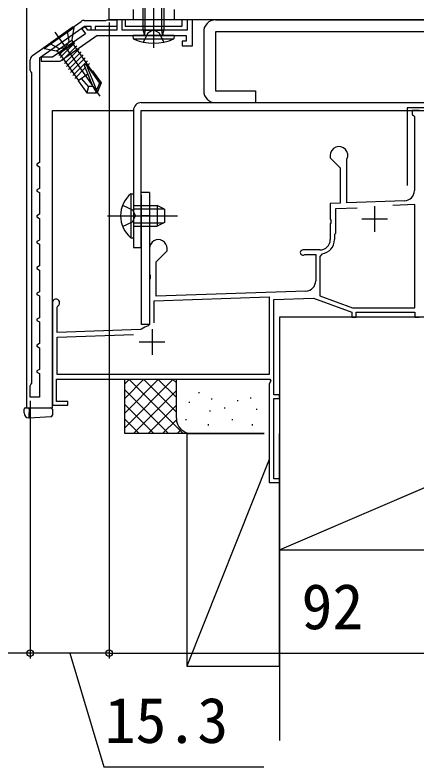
# Model space of a CAD drawing. Units: millimetres, scale not verified. Extents: x -525 to 525, y -783 to 778.
# Drawn here: x -78.2 to -0.4, y -156.9 to -11.4 of the extents above; entities that cross this region are included whole.
import ezdxf
from ezdxf.enums import TextEntityAlignment as Align

# ---------------------------------------------------------------- set-up
doc = ezdxf.new("R2010")
doc.units = ezdxf.units.MM
doc.header["$LTSCALE"] = 4
for name, color, linetype in [('0-2_YKK_11', 7, 'Continuous'), ('0-3_YKK_11E', 7, 'Continuous'), ('0-4_YKK_12', 2, 'Continuous'), ('0-5_YKK_13', 4, 'Continuous'), ('0-6_YKK_D', 6, 'Continuous'), ('0-8_YSS_K', 3, 'Continuous'), ('0-9_YSS_KE', 3, 'Continuous')]:
    doc.layers.add(name, color=color, linetype=linetype)
doc.styles.add('ＭＳ ゴシック', font='')
doc.styles.get('ＭＳ ゴシック').set_extended_font_data('MS Gothic')

msp = doc.modelspace()

# ---------------------------------------------------------------- linework, layer by layer
at = {"layer": '0-2_YKK_11'}
for p, q in [((-74.873, -19.282), (-65.418, -12.662)), ((-69.269, -20.2), (-62.386, -15.381))]:
    msp.add_line(p, q, dxfattribs=at)
for points in [[(2, -12.381), (-60, -12.381), (-60, 0.619), (-77, 0.619), (-77, 14.419), (-71, 18.619), (-71, 36.419)], [(-64.844, -12.481), (-60.665, -12.481), (-60.499, -12.431), (-60.334, -12.381), (-58.499, -12.381), (-58.499, -13.681), (-62.699, -13.681), (-62.699, -14.381), (-63.499, -14.381), (-63.499, -13.681), (-64.781, -13.681), (-73.499, -19.785), (-73.499, -39.977), (-73.999, -40.265), (-73.999, -40.496), (-73.499, -40.785), (-73.499, -44.977), (-73.999, -45.265), (-73.999, -45.496), (-73.499, -45.785), (-73.499, -49.977), (-73.999, -50.265), (-73.999, -50.496), (-73.499, -50.785), (-73.499, -54.977), (-73.999, -55.265), (-73.999, -55.496), (-73.499, -55.785), (-73.499, -59.977), (-73.999, -60.265), (-73.999, -60.496), (-73.499, -60.785), (-73.499, -64.977), (-73.999, -65.265), (-73.999, -65.496), (-73.499, -65.785), (-73.499, -69.977), (-73.999, -70.265), (-73.999, -70.496), (-73.499, -70.785)], [(-62.386, -15.381), (-45.099, -15.381), (-45.099, -16.481), (-45.899, -16.481), (-45.899, -17.381), (-43.899, -17.381), (-43.899, -12.381), (-44.899, -12.381), (-44.899, -14.381), (-57.499, -14.381), (-57.499, -12.381), (-58.499, -12.381), (-58.499, -14.381), (-64.142, -14.381), (-64.643, -13.665), (-65.298, -14.124), (-64.61, -15.107), (-67.921, -17.425), (-68.002, -17.629), (-68.453, -17.944), (-68.672, -17.951), (-70.999, -19.581), (-73.199, -19.581), (-73.199, -20.381), (-69.842, -20.381)], [(-74.999, -82.661), (-74.999, -22.601), (-75.149, -22.341), (-75.299, -22.081), (-75.299, -20.101)], [(-73.499, -70.785), (-73.499, -74.977), (-73.999, -75.265), (-73.999, -75.496), (-73.499, -75.785), (-73.499, -79.977), (-73.999, -80.265), (-73.999, -80.496), (-73.499, -80.785), (-73.499, -85.381), (-75.299, -85.381), (-75.299, -83.181), (-75.149, -82.921), (-74.999, -82.661)]]:
    msp.add_lwpolyline(points, dxfattribs=at)
for centre, start, end in [((-64.844, -13.481), 89.99999, 124.99998), ((-74.299, -20.101), 124.99998, 179.99997), ((-69.842, -19.381), 270.00002, 305.00001)]:
    msp.add_arc(centre, 1, start, end, dxfattribs=at)
at = {"layer": '0-3_YKK_11E'}
for p, q in [((-8.6, -48.381), (-8.6, -53.381)), ((-11.1, -50.881), (-6.1, -50.881)), ((-19.2, -56.881), (-22.5, -56.881)), ((-51.7, -72.181), (-51.7, -77.181)), ((-54.2, -74.681), (-49.2, -74.681))]:
    msp.add_line(p, q, dxfattribs=at)
for points in [[(0, -29.881), (-1.3, -29.881), (-1.3, -30.681), (-1.1, -30.881), (-0.9, -31.081), (-0.9, -45.38)], [(-17.2, -38.581), (-17.2, -39.081), (-15.3, -40.981), (-15.3, -47.815), (-17.2, -47.881), (-17.2, -50.923), (-17.08, -51.106), (-17.08, -51.656), (-17.2, -51.839), (-17.2, -54.881)], [(-2.83, -47.379), (-14, -47.769), (-14, -39.453), (-13.97, -39.322)], [(-18.776, -57.649), (-19.2, -58.143), (-19.2, -65.773), (-12.859, -68.081), (-0.8, -68.081), (-0.8, -48.109), (-5.068, -48.258)], [(-11.962, -48.799), (-16.2, -48.947), (-16.2, -53.681), (-16.4, -53.881), (-16.4, -54.881)], [(-52.2, -56.581), (-52.2, -61.623), (-52.08, -61.806), (-52.08, -62.356), (-52.2, -62.539), (-52.2, -71.274), (-52.432, -71.566)], [(-21.93, -64.824), (-50.9, -65.836), (-50.9, -59.181), (-48.8, -57.081), (-48.8, -56.581)], [(-22.258, -57.818), (-22.113, -57.781), (-20, -57.781), (-20, -62.825)], [(-70.2, -81.881), (-28.873, -81.881), (-28.677, -82.221), (-29, -82.781), (-29, -101.881), (-27, -101.881), (-27, -101.181), (-28.1, -101.181), (-28.1, -85.581), (-27, -85.581), (-27, -84.881), (-28.1, -84.881), (-28.1, -66.44), (-20.441, -66.173), (-13, -68.881), (-13, -69.881), (-12.2, -69.881), (-12.2, -68.881), (-0.8, -68.881), (-0.8, -69.881), (0, -69.881)], [(-51.3, -70.981), (-51.3, -66.75), (-29, -65.971), (-29, -80.981), (-70.1, -80.981), (-70.1, -73.75), (-55.294, -73.233)], [(-71, -67.081), (-71, -86.881), (-68, -86.881), (-68, -86.181), (-70.2, -86.181), (-70.2, -81.881)], [(-53.741, -72.216), (-53.921, -72.284), (-70.1, -72.849), (-70.1, -67.947), (-69.95, -67.687)]]:
    msp.add_lwpolyline(points, dxfattribs=at)
for centre, radius, start, end in [((-15.5, -38.581), 1.7, 334.15808, 179.99998), ((-2.9, -45.38), 2, 272, 0.00001), ((-50.5, -56.581), 1.7, 359.99999, 180.00001), ((-19.2, -54.881), 2, 270.00001, 359.99999), ((-19.2, -54.881), 2.8, 278.71475, 359.99999), ((-22.5, -57.381), 0.5, 89.99998, 298.95499), ((-22, -62.825), 2, 271.99998, 360), ((-70.3, -67.081), 0.7, 300, 179.99999), ((-51.7, -74.681), 3.2, 103.21298, 129.61476)]:
    msp.add_arc(centre, radius, start, end, dxfattribs=at)
at = {"layer": '0-4_YKK_12'}
msp.add_line((-60, -15.385), (-60, -29.881), dxfattribs=at)
msp.add_lwpolyline([(-76, 0.619), (-76, -87.385), (-71, -87.385), (-71, -29.881), (-55.3, -29.881)], dxfattribs=at)
at = {"layer": '0-5_YKK_13'}
for p, q in [((-51.399, -2.868), (-51.399, -17.806)), ((-55.349, -10.381), (-55.349, -12.381)), ((-47.449, -10.381), (-47.449, -12.381)), ((-66.954, -13.737), (-72.688, -17.752)), ((-66.822, -13.926), (-72.556, -17.941)), ((-66.822, -13.926), (-67.22, -16.187)), ((-66.954, -13.737), (-66.822, -13.926)), ((-53.399, -14.381), (-49.399, -14.381)), ((-70.51, -14.751), (-61.833, -27.143)), ((-47.399, -15.381), (-47.456, -16.024)), ((-41.7, -14.681), (-41.7, -26.081)), ((-39.4, -14.681), (-39.4, -26.081)), ((-67.256, -16.391), (-70.091, -18.375)), ((-66.855, -16.964), (-69.689, -18.949)), ((-66.644, -16.832), (-69.484, -19.675)), ((-66.242, -17.405), (-69.083, -20.249)), ((-67.138, -16.56), (-66.855, -16.964)), ((-63.291, -22.273), (-66.957, -17.036)), ((-72.688, -17.752), (-72.556, -17.941)), ((-72.556, -17.941), (-70.295, -18.339)), ((-69.972, -18.545), (-69.689, -18.949)), ((-69.786, -19.245), (-69.026, -18.484)), ((-65.912, -24.117), (-69.583, -18.874)), ((-65.841, -17.978), (-68.681, -20.822)), ((-65.439, -18.552), (-68.28, -21.396)), ((-65.038, -19.125), (-67.878, -21.969)), ((-64.636, -19.699), (-67.477, -22.542)), ((-64.235, -20.272), (-67.075, -23.116)), ((-64.653, -21.666), (-66.674, -23.689)), ((-64.778, -21.352), (-63.228, -25.151)), ((-64.482, -21.019), (-62.449, -26.003)), ((-64.344, -21.116), (-61.909, -24.595)), ((-63.833, -20.846), (-64.249, -21.261)), ((-64.155, -22.887), (-65.994, -24.174)), ((-63.209, -22.215), (-63.454, -22.387)), ((-63.209, -22.215), (-61.571, -24.554)), ((-65.994, -24.174), (-64.356, -26.512)), ((-64.027, -25.239), (-65.338, -23.715)), ((-61.909, -24.595), (-62.449, -26.003)), ((-61.571, -24.554), (-62.241, -26.299)), ((-61.571, -24.554), (-61.909, -24.595)), ((-64.027, -25.239), (-64.356, -26.512)), ((-63.167, -25.248), (-64.027, -25.239)), ((-63.228, -25.16), (-62.487, -26.48)), ((-63.228, -25.16), (-62.364, -26.394)), ((-62.449, -26.011), (-62.241, -26.308)), ((-64.356, -26.512), (-62.487, -26.48)), ((-62.241, -26.308), (-62.487, -26.48)), ((-62.487, -26.48), (-62.241, -26.308)), ((-53.8, -28.381), (44.7, -28.381)), ((-39.4, -28.381), (-31.7, -28.381)), ((-55.3, -29.881), (-55.3, -56.381)), ((-53.8, -56.381), (-53.8, -29.881)), ((-53.8, -29.881), (44.7, -29.881)), ((-55.809, -46.024), (-55.3, -46.024)), ((-55.3, -46.024), (-55.3, -54.524)), ((-52.2, -45.774), (-53.8, -45.774)), ((-53.8, -46.274), (-53.8, -71.274)), ((-52.2, -45.774), (-52.2, -71.274)), ((-55.3, -48.928), (-49.392, -48.928)), ((-49.3, -48.974), (-50.7, -48.274)), ((-49.3, -48.974), (-49.3, -51.574)), ((-60.3, -50.274), (-46.8, -50.274)), ((-52.2, -50.274), (-53.8, -50.274)), ((-55.3, -51.619), (-49.392, -51.619)), ((-55.3, -52.274), (-50.7, -52.274)), ((-49.3, -51.574), (-50.7, -52.274)), ((-55.3, -56.381), (-53.8, -56.381)), ((-52.2, -71.274), (-53.8, -71.274)), ((-76.5, -88.343), (-76.5, -87.685)), ((-76.5, -88.383), (-76.5, -88.343)), ((-76.2, -87.385), (-75.5, -87.385)), ((-75.5, -87.685), (-75.5, -87.385)), ((-75.5, -87.385), (-71.3, -87.385)), ((-75.5, -87.685), (-75.5, -88.387)), ((-75.5, -89.385), (-75.5, -88.387)), ((-75.5, -89.385), (-75.561, -89.381)), ((-71.282, -89.127), (-75.5, -89.385))]:
    msp.add_line(p, q, dxfattribs=at)
for points in [[(-53.329, -15.381), (-53.141, -15.114), (-53.399, -14.381), (-53.399, -3.381), (-49.399, -3.381), (-49.399, -14.381), (-49.658, -15.114), (-49.469, -15.381)], [(-53.131, -15.207), (-53.02, -14.381), (-53.02, -3.381)], [(-49.668, -15.207), (-49.778, -14.381), (-49.778, -3.381)], [(-39.4, -12.381), (15.3, -12.381), (15.3, -14.681), (-39.4, -14.681)], [(-39.4, -12.381), (15.3, -12.381), (15.3, -14.681), (-39.4, -14.681)], [(-49.399, -16.668), (-50.254, -14.938), (-51.399, -14.329), (-52.544, -14.938), (-53.399, -16.668)], [(-68.141, -14.569), (-67.842, -16.575), (-68.43, -17.73)], [(-47.399, -15.381), (-55.399, -15.381), (-55.343, -16.024), (-47.456, -16.024)], [(-71.5, -16.92), (-69.718, -17.888), (-68.43, -17.73)], [(-39.4, -26.081), (-31.7, -26.081), (-31.7, -28.381)], [(-55.809, -46.024), (-55.809, -54.524), (-55.3, -54.524)], [(-57.396, -48.199), (-55.49, -49.129), (-54.881, -50.274)], [(-55.3, -48.274), (-50.7, -48.274), (-50.7, -52.274)], [(-57.396, -52.349), (-55.49, -51.419), (-54.881, -50.274)], [(-71, -87.685), (-71, -88.129), (-71, -88.827)]]:
    msp.add_lwpolyline(points, dxfattribs=at)
msp.add_lwpolyline([(-56.899, -13.581), (-45.899, -13.581), (-45.899, -12.381), (-56.899, -12.381)], close=True, dxfattribs=at)
for centre, radius, start, end in [((-39.4, -14.681), 2.3, 90, 180), ((-66.728, -16.274), 0.5, 170, 215), ((-51.399, -7.381), 9.5, 245.47225, 294.52775), ((-70.381, -18.832), 0.5, 35, 80), ((-64.548, -21.267), 0.248, 35, 202.19096), ((-39.4, -26.081), 2.3, 180, 270), ((-53.8, -29.881), 1.5, 90, 180), ((-52.269, -50.274), 5.531, 129.79413, 230.20587), ((-76.2, -87.685), 0.3, 90, 180), ((-75.5, -88.383), 1, 180, 266.5), ((-71.3, -87.685), 0.3, 0, 90), ((-71.3, -88.827), 0.3, 273.5, 0)]:
    msp.add_arc(centre, radius, start, end, dxfattribs=at)
msp.add_ellipse((-71.3, -87.885), major_axis=(0, 0.5), ratio=0.005236, start_param=6.2744587, end_param=6.2831853, dxfattribs=at)
at = {"layer": '0-6_YKK_D'}
for p, q in [((-60, -12.881), (-60, -135.881)), ((-60, -12.881), (-60, -135.881)), ((-75.299, -86.081), (-75.299, -135.881)), ((-75.299, -86.081), (-75.299, -135.881)), ((-75.299, -134.881), (-142, -134.881)), ((-60, -134.881), (-75.299, -134.881)), ((-60, -134.881), (32, -134.881))]:
    msp.add_line(p, q, dxfattribs=at)
msp.add_lwpolyline([(-67.65, -134.881), (-61.05, -156.881), (-30.05, -156.881)], dxfattribs=at)
for centre in [(-75.299, -134.881), (-75.299, -134.881), (-60, -134.881), (-60, -134.881)]:
    msp.add_circle(centre, 0.637, dxfattribs=at)
at = {"layer": '0-8_YSS_K'}
for p, q in [((-27, -114.881), (78, -69.881)), ((-57, -92.409), (-57, -81.881)), ((-57, -88.438), (-50.443, -81.881)), ((-57, -85.61), (-53.272, -81.881)), ((-57, -82.781), (-56.1, -81.881)), ((-57, -91.266), (-47.652, -81.919)), ((-56.214, -81.881), (-45.687, -92.408)), ((-53.386, -81.881), (-47, -88.266)), ((-50.557, -81.881), (-47, -85.438)), ((-47.689, -81.92), (-47, -82.609)), ((-47, -89.408), (-47, -81.884)), ((-57, -83.923), (-48.515, -92.408)), ((-55.314, -92.408), (-47, -84.095)), ((-42.674, -84.409), (-42.674, -84.609)), ((-40.165, -85.598), (-40.165, -85.798)), ((-32.652, -85.429), (-32.652, -85.629)), ((-57, -86.752), (-51.343, -92.409)), ((-52.486, -92.408), (-47, -86.923)), ((-44.505, -86.265), (-44.505, -86.465)), ((-35.158, -85.932), (-35.158, -86.131)), ((-40.499, -87.934), (-40.499, -88.134)), ((-37.706, -87.331), (-37.706, -87.531)), ((-31.486, -87.601), (-31.486, -87.801)), ((-57, -89.58), (-54.172, -92.409)), ((-49.657, -92.408), (-46.983, -89.734)), ((-45.172, -89.603), (-45.172, -89.803)), ((-36.16, -89.603), (-36.16, -89.803)), ((-46.829, -92.408), (-46.034, -91.614)), ((-40.833, -90.605), (-40.833, -90.805)), ((-32.318, -90.605), (-32.318, -90.805)), ((-44, -92.408), (-57, -92.408)), ((-45, -92.408), (-30, -92.408)), ((-45, -92.408), (-45, -137.408)), ((-27, -137.408), (-27, -92.408)), ((-29, -97.408), (-45, -137.408)), ((-27.002, -114.881), (-27.002, -151.787)), ((-27, -114.881), (-27, -132.413)), ((-45, -137.408), (-27.002, -137.408))]:
    msp.add_line(p, q, dxfattribs=at)
for points in [[(78, -69.881), (-27, -69.881), (-27, -114.881), (78, -114.881)], [(-27, -114.881), (78, -69.881), (15, -69.881)], [(-45, -92.408), (-30, -92.408), (-44, -92.408)]]:
    msp.add_lwpolyline(points, dxfattribs=at)
msp.add_lwpolyline([(78, -114.881), (78, -69.881), (-27, -69.881), (-27, -114.881)], close=True, dxfattribs=at)
msp.add_arc((-44, -89.408), 3, 180, 270, dxfattribs=at)
at = {"layer": '0-9_YSS_KE'}
for p, q in [((-2.3, -29.381), (-2.3, -44.381)), ((63, -29.381), (-2.3, -29.381)), ((-45, -92.408), (-57, -92.408))]:
    msp.add_line(p, q, dxfattribs=at)

# ---------------------------------------------------------------- texts
at = {"layer": '0-6_YKK_D', "style": 'ＭＳ ゴシック'}
for s, p in [('92', (-22.762, -132.881)), ('15.3', (-60.891, -154.881))]:
    msp.add_text(s, height=8.798, dxfattribs=at).set_placement(p, align=Align.BOTTOM_LEFT)

doc.saveas('drawing.dxf')
